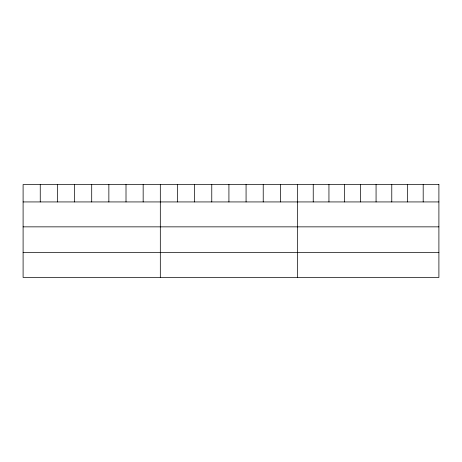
<?xml version="1.0" encoding="UTF-8"?>
<svg xmlns="http://www.w3.org/2000/svg" width="462" height="462" viewBox="0 0 462 462"><rect width="100%" height="100%" fill="white"/><g stroke="black" fill="none" stroke-linecap="round" stroke-linejoin="round"><path stroke-width="0.69" d="M23.1 201.934L438.9 201.934M23.1 226.854L438.9 226.854M23.1 252.529L438.9 252.529M423.192 184.546L423.192 201.934M407.484 184.546L407.484 201.934M391.776 184.546L391.776 201.934M376.068 184.546L376.068 201.934M360.36 184.546L360.36 201.934M344.652 184.546L344.652 201.934M328.944 184.546L328.944 201.934M313.236 184.546L313.236 201.934M297.528 184.546L297.528 277.454M280.376 184.546L280.376 201.934M263.225 184.546L263.225 201.934M246.073 184.546L246.073 201.934M228.921 184.546L228.921 201.934M211.769 184.546L211.769 201.934M194.618 184.546L194.618 201.934M177.466 184.546L177.466 201.934M160.314 184.546L160.314 277.454M143.162 184.546L143.162 201.934M126.01 184.546L126.01 201.934M108.859 184.546L108.859 201.934M91.707 184.546L91.707 201.934M74.555 184.546L74.555 201.934M57.404 184.546L57.404 201.934M40.252 184.546L40.252 201.934M438.9 184.546L23.1 184.546L23.1 277.454L438.9 277.454L438.9 184.546"/></g></svg>
